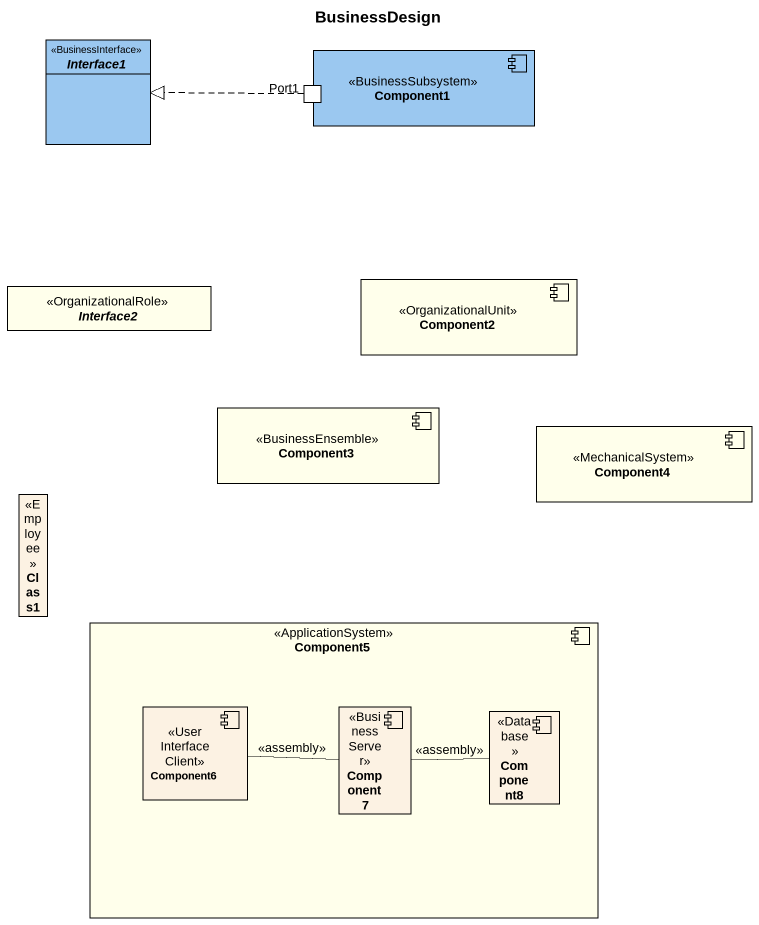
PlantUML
@startuml
title BusinessDesign
allowmixing
hide circle
hide empty members
interface Interface1 <<BusinessInterface>> #9BC8F0
component Component1 <<BusinessSubsystem>> #9BC8F0 {
  port Port1
}
interface Interface2 <<OrganizationalRole>> #FFFFEB
component Component2 <<OrganizationalUnit>> #FFFFEB
component Component3 <<BusinessEnsemble>> #FFFFEB
component Component4 <<MechanicalSystem>> #FFFFEB
class Class1 <<Employee>>
component Component5 <<ApplicationSystem>> #FFFFEB {
  component Component6 <<UserInterfaceClient>>
  component Component7 <<BusinessServer>>
  component Component8 <<Database>>
}
Port1 .left.|> Interface1
Component6 -right- Component7 : <<assembly>>
Component7 -right- Component8 : <<assembly>>
@enduml
